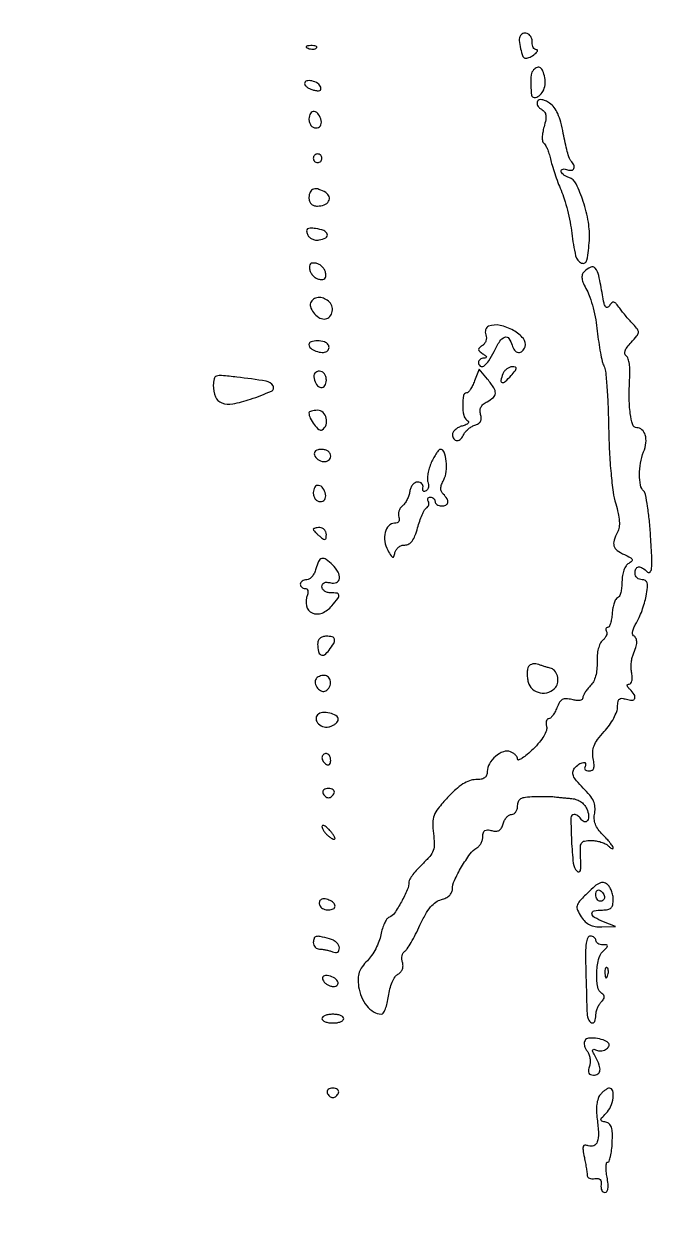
# Model space of a CAD drawing. Extents: x 0 to 4160, y 0 to 3120.
# Drawn here: x 3526.5 to 3673.2, y 727 to 1002.9 of the extents above; entities that cross this region are included whole.
import ezdxf

# ---------------------------------------------------------------- set-up
doc = ezdxf.new("R2010")
doc.units = 0

msp = doc.modelspace()

# ---------------------------------------------------------------- linework, layer by layer
for points in [[(4159.499279, 606.274193, 0.000001), (4159.667734, 974.478125, 0.000057), (4159.806661, 1380.08378, 0.000034), (4159.883999, 1862.25)], [(757.647081, 3119.740147, 0.000002), (520.492565, 3119.487217, 0.4139)], [(1964.75, 0.149832, 0.000016), (2717.930904, 0.232101, 0.000028), (3351.473438, 0.357111)]]:
    msp.add_lwpolyline(points, format="xyb")
for points in [[(3640.639878, 1000.226328, 0.159829), (3640.373039, 999.11963, 0.037724), (3640.671977, 997.216359, 0.035282), (3641.223916, 995.443022, 0.315564), (3641.866631, 995.015313, 0.113819), (3642.84274, 995.265422, 0.047737), (3643.989396, 996.005093, 0.101012), (3644.547336, 996.665953, 0.565006), (3644.361111, 996.984687, -0.147194), (3643.937929, 997.118257, -0.107907), (3643.597569, 997.477948, -0.089349), (3643.393213, 998.013413, -0.067784), (3643.361111, 998.642371, 0.13345), (3643.148527, 999.804239, 0.150461), (3642.381346, 1000.636084, 0.190351), (3641.417193, 1000.782722, 0.200617)], [(3591.8125, 997.316886, 0.051402), (3592.359369, 997.160852, 0.05415), (3592.916927, 997.123424, 0.060344), (3593.402231, 997.202593, 0.126455), (3593.729167, 997.395833, 0.296942), (3593.77538, 997.614691, 0.208169), (3593.592839, 997.799335, 0.077125), (3593.112848, 997.910055, 0.028489), (3592.416667, 997.921053, 0.018894), (3591.670344, 997.862007, 0.168741), (3591.37858, 997.720685, 0.470617), (3591.395823, 997.538436, 0.054073)], [(3643.666667, 992.333333, 0.1715), (3643.118562, 991.186111, 0.031775), (3643.017673, 988.812564, 0.029242), (3643.200171, 986.52229, 0.374353), (3643.8, 986, 0.159917), (3644.934571, 986.372398, 0.111779), (3645.822818, 987.397766, 0.093162), (3646.292531, 988.887456, 0.077288), (3646.234909, 990.551486, 0.03812), (3645.820187, 992.079143, 0.15701), (3645.245465, 992.830828, 0.255026), (3644.52724, 992.908078, 0.098602)], [(3591, 989.189956, 0.175378), (3591.146716, 988.784536, 0.062081), (3591.604274, 988.35627, 0.052256), (3592.26985, 987.971712, 0.040955), (3593.057105, 987.695318, 0.035213), (3593.914744, 987.534481, 0.120087), (3594.474415, 987.604263, 0.234539), (3594.732084, 987.882535, 0.153083), (3594.724238, 988.328686, 0.171046), (3594.024475, 989.22994, 0.086342), (3592.682542, 989.796545, 0.115545), (3591.476874, 989.793163, 0.347539)], [(3644.574262, 985.120159, 0.148808), (3644.456582, 984.674428, 0.104183), (3644.583378, 984.167163, 0.086195), (3644.938489, 983.674473, 0.066122), (3645.470775, 983.276293, -0.097899), (3646.158551, 982.690632, -0.131849), (3646.481598, 981.943395, -0.083859), (3646.458732, 980.877802, -0.022634), (3646.065481, 979.228317, 0.02708), (3645.775892, 977.96394, 0.038158), (3645.666556, 976.81316, 0.042643), (3645.726993, 975.909612, 0.219738), (3645.996736, 975.502017, -0.130104), (3646.367487, 975.110739, -0.024985), (3646.796162, 974.222755, -0.02509), (3647.203036, 973.106812, -0.020815), (3647.525423, 971.88425, 0.019541), (3647.910882, 970.407253, 0.008573), (3648.530738, 968.482145, 0.008469), (3649.259054, 966.459234, 0.011225), (3649.993868, 964.645717, -0.027345), (3650.728735, 962.649555, -0.013329), (3651.456758, 960.033372, -0.013179), (3652.071346, 957.26418, -0.018569), (3652.461496, 954.765763, 0.02349), (3653.334028, 949.517494, 0.245499), (3654.684404, 947.891938, 0.475881), (3655.935323, 948.562712, 0.033486), (3656.495042, 953.078787, 0.056096), (3656.259012, 957.311061, 0.037194), (3655.091279, 962.039001, 0.034503), (3653.445166, 966.09577, 0.203448), (3651.75, 967.567412, -0.043648), (3651.080411, 967.851105, -0.052597), (3650.514062, 968.232848, -0.06121), (3650.125469, 968.649689, -0.158322), (3650, 969.036003, -0.199971), (3650.122814, 969.330802, -0.14285), (3650.440625, 969.503411, -0.093714), (3650.92543, 969.516447, -0.051648), (3651.5, 969.361626, 0.12482), (3652.420608, 969.25244, 0.279234), (3652.949969, 969.676067, 0.204193), (3652.907876, 970.491927, 0.084403), (3652.25, 971.407999, -0.120174), (3651.90746, 971.964185, -0.010484), (3651.426563, 973.564936, -0.013292), (3650.937727, 975.525992, -0.009943), (3650.5, 977.709742, 0.020295), (3649.922988, 980.308068, 0.041314), (3649.222772, 982.276969, 0.053677), (3648.374658, 983.719436, 0.087261), (3647.345295, 984.693775, 0.034295), (3646.397481, 985.230558, 0.073648), (3645.596948, 985.477934, 0.112099), (3644.983074, 985.434528, 0.182839)], [(3592, 981.083333, 0.066422), (3592.111401, 980.248452, 0.09567), (3592.438799, 979.58104, 0.111791), (3592.945354, 979.15323, 0.12024), (3593.573324, 979, 0.099154), (3594.179808, 979.121465, 0.133817), (3594.619304, 979.46353, 0.126354), (3594.840365, 979.99829, 0.083236), (3594.823324, 980.667134, 0.100818), (3594.230213, 982.099763, 0.210781), (3593.229205, 982.729914, 0.297834), (3592.357221, 982.327282, 0.14074)], [(3593, 972, 0.099038), (3593.076342, 971.618362, 0.097945), (3593.29375, 971.29375, 0.097945), (3593.618362, 971.076342, 0.099038), (3594, 971, 0.099038), (3594.381638, 971.076342, 0.097945), (3594.70625, 971.29375, 0.097945), (3594.923658, 971.618362, 0.099038), (3595, 972, 0.099038), (3594.923658, 972.381638, 0.097945), (3594.70625, 972.70625, 0.097945), (3594.381638, 972.923658, 0.099038), (3594, 973, 0.099038), (3593.618362, 972.923658, 0.097945), (3593.29375, 972.70625, 0.097945), (3593.076342, 972.381638, 0.099038)], [(3592, 963, 0.072026), (3592.12506, 962.136347, 0.121293), (3592.492623, 961.507601, 0.12387), (3593.103605, 961.129729, 0.077002), (3593.940983, 961, 0.092408), (3595.508835, 961.29226, 0.162197), (3596.515821, 962.123665, 0.231055), (3596.625723, 963.16767, 0.165725), (3595.878115, 964.096491, 0.058198), (3594.309363, 964.851082, 0.153085), (3593.075746, 964.885961, 0.211198), (3592.291158, 964.236002, 0.116192)], [(3591.633401, 954.512959, 0.103173), (3592.034673, 953.889704, 0.086715), (3592.675058, 953.432379, 0.079499), (3593.485639, 953.191823, 0.067992), (3594.377278, 953.197128, 0.08811), (3595.877604, 953.690146, 0.361622), (3596.209816, 954.513384, 0.229126), (3595.409606, 955.353795, 0.058814), (3593.537212, 955.815832, 0.024382), (3592.267803, 955.912087, 0.158065), (3591.660449, 955.733086, 0.269999), (3591.453614, 955.297399, 0.070671)], [(3592.17067, 946.352297, 0.083965), (3592.441989, 945.62662, 0.065109), (3592.956845, 944.956845, 0.065109), (3593.62662, 944.441989, 0.083965), (3594.352297, 944.17067, 0.055897), (3595.189171, 944.104776, 0.190324), (3595.681626, 944.318374, 0.190324), (3595.895224, 944.810829, 0.055897), (3595.82933, 945.647703, 0.083965), (3595.558011, 946.37338, 0.065109), (3595.043155, 947.043155, 0.065109), (3594.37338, 947.558011, 0.083965), (3593.647703, 947.82933, 0.055897), (3592.810829, 947.895224, 0.190324), (3592.318374, 947.681626, 0.190324), (3592.104776, 947.189171, 0.055897)], [(3655.282871, 945.882871, 0.126403), (3654.865971, 945.177698, 0.108182), (3654.808123, 944.314643, 0.06823), (3655.138572, 943.186093, 0.022289), (3655.919102, 941.632871, -0.047717), (3656.638594, 939.999285, -0.017405), (3657.349306, 937.570803, -0.017072), (3657.946902, 934.84419, -0.019561), (3658.325716, 932.203905, 0.009944), (3658.639857, 929.66849, 0.011339), (3659.043519, 927.256766, 0.010562), (3659.474471, 925.23128, 0.060753), (3659.851962, 924.203905, -0.094024), (3660.205967, 922.999973, -0.005852), (3660.529353, 919.282806, -0.008491), (3660.789142, 914.815997, -0.006188), (3660.932071, 909.843945, 0.008671), (3661.113595, 904.460401, 0.010509), (3661.477331, 899.421759, 0.010946), (3661.968103, 895.172, 0.038887), (3662.551643, 892.494662, -0.018589), (3663.131137, 890.273068, -0.038056), (3663.385606, 888.491963, -0.049647), (3663.338143, 887.070531, -0.089943), (3662.982049, 885.966458, 0.043357), (3662.175654, 884.084068, 0.154287), (3662.160209, 882.788134, 0.163466), (3662.888761, 881.763966, 0.050266), (3664.548985, 880.795727, -0.015375), (3665.896376, 880.131059, -0.157205), (3666.324027, 879.689958, -0.333492), (3666.245232, 879.270595, -0.057834), (3665.548985, 878.767476, 0.119716), (3664.923312, 878.186348, 0.058382), (3664.429378, 877.207588, 0.04991), (3664.107489, 875.952185, 0.037833), (3664, 874.533643, -0.028408), (3663.925273, 873.219458, -0.038815), (3663.700024, 872.055724, -0.043409), (3663.373307, 871.175863, -0.204464), (3662.978804, 870.826268, 0.188883), (3662.569477, 870.484898, 0.041649), (3662.190374, 869.633833, 0.037774), (3661.891248, 868.510741, 0.028584), (3661.728804, 867.244922, -0.023405), (3661.582464, 866.002894, -0.036426), (3661.329563, 864.955419, -0.041034), (3661.01864, 864.202759, -0.280684), (3660.690983, 864.001987, 0.133819), (3660.427946, 863.92961, 0.189872), (3660.280592, 863.740118, 0.142275), (3660.279724, 863.452847, 0.068593), (3660.429973, 863.113307, -0.160868), (3660.532234, 862.685384, -0.079803), (3660.396065, 862.137733, -0.06612), (3660.05249, 861.558029, -0.052801), (3659.545002, 861.037349, 0.110568), (3658.97814, 860.303674, 0.046417), (3658.554021, 859.122852, 0.040775), (3658.302525, 857.662555, 0.032236), (3658.263096, 856.059697, -0.033966), (3658.215066, 854.347851, -0.045022), (3657.927075, 852.816898, -0.050991), (3657.417862, 851.533866, -0.076571), (3656.707084, 850.564226, 0.027588), (3656.053735, 849.834508, 0.029649), (3655.501456, 849.053986, 0.031008), (3655.112646, 848.332901, 0.108553), (3655, 847.820163, -0.246418), (3654.809254, 847.456628, -0.111605), (3654.295673, 847.250252, -0.068303), (3653.4938, 847.231482, -0.033241), (3652.484018, 847.414655, 0.044216), (3651.14176, 847.627867, 0.142864), (3650.268401, 847.437465, 0.137977), (3649.616466, 846.801903, 0.040164), (3649.008769, 845.523063, -0.030141), (3648.57323, 844.557088, -0.039814), (3648.057767, 843.74115, -0.044643), (3647.54084, 843.16613, -0.189553), (3647.11837, 843, 0.210856), (3646.800981, 842.859925, 0.119627), (3646.595444, 842.484964, 0.081485), (3646.538175, 841.918146, 0.048503), (3646.645741, 841.246685, -0.146256), (3646.612586, 840.290871, -0.053019), (3646.039521, 839.044839, -0.042001), (3645.01151, 837.607779, -0.024031), (3643.552122, 836.050518, -0.014889), (3642.187852, 834.80481, -0.03127), (3641.043436, 833.93895, -0.051223), (3640.253798, 833.525009, -0.530589), (3640, 833.696844, 0.127874), (3639.879553, 834.160103, 0.063631), (3639.516894, 834.651462, 0.056863), (3638.984377, 835.094808, 0.053617), (3638.355382, 835.417121, 0.181752), (3636.730787, 835.428215, 0.088709), (3634.916143, 834.365699, 0.083869), (3633.493557, 832.665697, 0.133139), (3633, 830.845012, -0.092748), (3632.841321, 829.996945, -0.149424), (3632.390435, 829.423821, -0.112355), (3631.587234, 829.099485, -0.040024), (3630.34639, 829, 0.087453), (3628.92773, 828.749954, 0.054883), (3627.413234, 828.002272, 0.04268), (3625.752719, 826.730625, 0.021618), (3623.882905, 824.873163, 0.016099), (3621.721289, 822.374938, 0.076432), (3620.770628, 820.746914, 0.095184), (3620.457475, 819.084223, 0.032454), (3620.626375, 816.623163, -0.026902), (3620.817457, 814.228182, -0.092949), (3620.571253, 812.698091, -0.0913), (3619.78471, 811.346403, -0.025416), (3618.08986, 809.562909, 0.018191), (3616.906768, 808.353414, 0.02294), (3615.907646, 807.148052, 0.021922), (3615.177894, 806.086863, 0.140557), (3615, 805.466547, -0.102439), (3614.623485, 803.648073, -0.024849), (3613.25944, 800.881148, -0.022484), (3611.656462, 798.282196, -0.152865), (3610.48835, 797.357156, 0.150228), (3609.946111, 796.932281, 0.039219), (3609.380829, 795.966475, 0.036234), (3608.881417, 794.711388, 0.030214), (3608.532023, 793.319003, -0.044464), (3608.100246, 791.784671, -0.028839), (3607.34675, 790.101221, -0.028955), (3606.412412, 788.529719, -0.047812), (3605.430278, 787.339369, 0.038723), (3604.24438, 785.954038, 0.077217), (3603.584134, 784.674765, 0.075664), (3603.335628, 783.238134, 0.035926), (3603.432689, 781.358037, 0.067591), (3604.057663, 778.993267, 0.073453), (3605.280253, 776.953669, 0.082898), (3606.883395, 775.551183, 0.13198), (3608.618331, 775.031803, 0.266048), (3609.086402, 775.282441, 0.043516), (3609.57244, 776.234202, 0.038059), (3610.000424, 777.574479, 0.024924), (3610.295941, 779.169736, -0.031613), (3610.629912, 780.847077, -0.036338), (3611.16254, 782.390058, -0.039572), (3611.805207, 783.612148, -0.124984), (3612.471441, 784.243956, 0.082593), (3613.096352, 784.744168, 0.093164), (3613.494681, 785.400949, 0.091272), (3613.632317, 786.168888, 0.075804), (3613.503154, 786.990062, -0.060984), (3613.361515, 787.744781, -0.066204), (3613.41265, 788.489905, -0.074748), (3613.640056, 789.112979, -0.130242), (3614.015854, 789.509799, 0.109218), (3614.570716, 790.049068, 0.012401), (3615.501798, 791.543207, 0.014529), (3616.526466, 793.403723, 0.01134), (3617.533624, 795.479798, -0.019616), (3618.800836, 797.985477, -0.047003), (3619.977716, 799.700603, -0.064788), (3621.171649, 800.804148, -0.09296), (3622.477093, 801.404895, 0.055391), (3623.484998, 801.780336, 0.071357), (3624.294288, 802.345621, 0.083104), (3624.82015, 803.033379, 0.121796), (3625.003738, 803.769052, -0.109024), (3625.451164, 805.776015, -0.024015), (3627.105118, 808.917893, -0.024241), (3629.05732, 811.890737, -0.104314), (3630.621009, 813.29969, 0.086561), (3631.148753, 813.742589, 0.055323), (3631.594921, 814.409874, 0.053639), (3631.89764, 815.18654, 0.066216), (3632, 815.95607, -0.064436), (3632.110668, 816.811244, -0.188162), (3632.454749, 817.283791, -0.162294), (3633.06897, 817.439107, -0.045449), (3634.05908, 817.274299, 0.060392), (3635.059442, 817.138281, 0.141314), (3635.781201, 817.335136, 0.137267), (3636.300392, 817.891409, 0.055639), (3636.675711, 818.867919, -0.057154), (3636.991907, 819.683237, -0.063674), (3637.475846, 820.373701, -0.072749), (3638.046117, 820.841549, -0.136287), (3638.616631, 821, 0.143115), (3639.144167, 821.154154, 0.099595), (3639.593635, 821.5875, 0.084175), (3639.896468, 822.23551, 0.067406), (3640, 823, -0.093987), (3640.191205, 824.008198, -0.172101), (3640.733553, 824.631937, -0.100305), (3641.789366, 824.975131, -0.020696), (3643.75, 825.118421, -0.004865), (3645.252346, 825.151235, -0.005853), (3646.665147, 825.151804, -0.00505), (3647.853561, 825.126365, -0.038702), (3648.407949, 825.065771, 0.018246), (3648.925898, 824.987627, 0.003511), (3649.869746, 824.886981, 0.003734), (3650.973256, 824.785458, 0.003435), (3652.109286, 824.69735, -0.055248), (3653.362421, 824.468132, -0.068528), (3654.439935, 823.97638, -0.072358), (3655.299532, 823.238352, -0.072272), (3655.913628, 822.285711, -0.083184), (3656.319624, 820.773594, -0.162366), (3656.043475, 819.570366, -0.357633), (3655.325237, 819.31924, -0.168226), (3654.510081, 819.983688, 0.055522), (3654.205551, 820.372442, 0.049584), (3653.811963, 820.701458, 0.052574), (3653.393178, 820.925985, 0.097075), (3653.015543, 821, 0.415466), (3652.248833, 820.230006, 0.011126), (3652.3887, 814.958186, 0.014376), (3652.793701, 809.74463, 0.171431), (3653.652705, 807.947295, 0.234286), (3654.099464, 807.796697, 0.298807), (3654.419727, 808.075255, 0.070289), (3654.552974, 809.064731, 0.01247), (3654.494073, 810.938378, -0.01398), (3654.424213, 813.397085, -0.136112), (3654.69936, 814.390827, -0.217742), (3655.393224, 814.866881, -0.043162), (3656.932451, 815, -0.039836), (3658.041787, 814.911476, -0.035414), (3659.168907, 814.6475, -0.037153), (3660.151014, 814.260773, -0.084198), (3660.8, 813.8, 0.025782), (3661.261439, 813.383844, 0.064003), (3661.6475, 813.144773, 0.160956), (3661.890167, 813.118597, 0.353477), (3662, 813.254545, 0.153363), (3661.882314, 813.629207, 0.014217), (3661.29768, 814.419138, 0.01726), (3660.524871, 815.336484, 0.012699), (3659.609123, 816.299968, -0.037983), (3658.532094, 817.55436, -0.068352), (3657.886686, 818.744102, -0.076555), (3657.629064, 819.966287, -0.06103), (3657.719336, 821.312133, 0.070523), (3657.78818, 822.743192, 0.084438), (3657.440175, 824.044986, 0.064432), (3656.5871, 825.410569, 0.024588), (3655.078188, 827.075658, -0.016942), (3653.523091, 828.739868, -0.076248), (3652.811695, 829.860974, -0.145974), (3652.700502, 830.757959, -0.132303), (3653.090419, 831.608949, -0.065356), (3654.096065, 832.541206, -0.11453), (3655.141054, 832.969478, -0.377558), (3655.591782, 832.686181, -0.213459), (3655.5, 832, 0.136096), (3655.389546, 831.620243, 0.190788), (3655.514131, 831.29375, 0.140897), (3655.874099, 831.073414, 0.067431), (3656.415983, 831, 0.120562), (3657.102774, 831.168044, 0.192968), (3657.490847, 831.619891, 0.106561), (3657.587665, 832.450457, 0.025285), (3657.382581, 833.837096, -0.060779), (3657.262709, 835.41159, -0.085216), (3657.563568, 836.78639, -0.065723), (3658.381999, 838.226742, -0.023046), (3659.907581, 840.059957, 0.030927), (3661.091054, 841.528515, 0.030411), (3662.091602, 843.139859, 0.031893), (3662.789518, 844.657193, 0.092095), (3663, 845.790249, -0.035303), (3663.083986, 846.978269, -0.18257), (3663.395576, 847.545506, -0.209181), (3663.974146, 847.721252, -0.04749), (3665, 847.5, 0.070914), (3666.322752, 847.278735, 0.325908), (3666.92479, 847.695896, 0.235564), (3666.812559, 848.568205, 0.048726), (3665.8, 849.8, -0.031007), (3665.34559, 850.314558, -0.137445), (3665.194219, 850.684671, -0.305322), (3665.311091, 850.910473, -0.125787), (3665.661328, 851, 0.241523), (3666.032772, 851.190539, 0.098035), (3666.275365, 851.723135, 0.066465), (3666.355076, 852.523764, 0.038865), (3666.247939, 853.483322, -0.036945), (3666.123127, 854.563593, -0.028053), (3666.140921, 855.756129, -0.028692), (3666.285836, 856.878721, -0.057214), (3666.550245, 857.733322, 0.023132), (3667.200647, 859.419701, 0.073321), (3667.411252, 860.60764, 0.118732), (3667.229783, 861.470564, 0.129457), (3666.677981, 862.124205, -0.226853), (3666.44724, 862.534358, -0.069434), (3666.500049, 863.26294, -0.053967), (3666.799057, 864.168771, -0.036498), (3667.320547, 865.124205, 0.038323), (3667.956941, 866.30033, 0.018041), (3668.603466, 867.903673, 0.017758), (3669.163024, 869.640329, 0.023866), (3669.537314, 871.25, 0.014832), (3669.840625, 873.242305, 0.09113), (3669.778269, 874.274491, 0.20771), (3669.37689, 874.800629, 0.12807), (3668.611291, 875, -0.091964), (3667.996181, 875.114101, -0.095998), (3667.473317, 875.440625, -0.099421), (3667.123411, 875.927694, -0.106594), (3667, 876.5, -0.1034), (3667.213466, 877.521197, -0.274679), (3667.795831, 877.939177, -0.170567), (3668.705491, 877.705457, -0.04543), (3669.886609, 876.75, 0.426068), (3670.456795, 876.769726, 0.162765), (3670.808572, 877.583623, 0.032584), (3670.855855, 879.933472, 0.004223), (3670.587403, 884.949205, 0.0092), (3670.290176, 888.641913, 0.012991), (3669.879689, 891.91669, 0.009143), (3669.421288, 894.603835, 0.150662), (3669.000795, 895.399205, -0.149943), (3668.266792, 896.782876, -0.04675), (3668.037425, 899.149191, -0.044053), (3668.268478, 901.865599, -0.047641), (3668.971948, 904.426216, 0.060316), (3669.491334, 906.522849, 0.09993), (3669.351907, 908.333595, 0.142065), (3668.599085, 909.538947, 0.184623), (3667.393011, 910, -0.328215), (3666.460344, 910.686146, -0.043294), (3665.902231, 913.233152, -0.032749), (3665.658596, 917.052233, -0.013883), (3665.810194, 922.184334, 0.02825), (3665.811374, 923.644056, 0.03564), (3665.640438, 924.983549, 0.038487), (3665.341511, 926.042551, 0.167843), (3664.935552, 926.539831, -0.220718), (3664.636548, 926.993481, -0.12847), (3664.707711, 927.654401, -0.071276), (3665.192084, 928.530364, -0.026697), (3666.099416, 929.605823, 0.015611), (3667.428551, 931.112208, 0.14213), (3667.773446, 931.907092, 0.194508), (3667.58029, 932.641427, 0.03391), (3666.62866, 933.750327, -0.012192), (3665.865852, 934.564836, -0.007167), (3664.991957, 935.573534, -0.007166), (3664.146873, 936.60743, -0.012133), (3663.473042, 937.5, 0.021648), (3662.661383, 938.533646, 0.157942), (3662.130692, 938.857947, 0.253121), (3661.652726, 938.730496, 0.058375), (3661.098237, 938.069186, -0.157091), (3660.62702, 937.689676, -0.356196), (3660.22093, 937.823345, -0.088401), (3659.865423, 938.683085, -0.012527), (3659.501321, 940.569186, 0.011413), (3658.655927, 945.001452, 0.115434), (3657.859515, 946.688103, 0.344458), (3656.809073, 946.941089, 0.089809)], [(3592.472927, 938.956195, 0.217151), (3592.334518, 937.862754, 0.08869), (3593.040416, 936.502428, 0.082484), (3594.237971, 935.38541, 0.147563), (3595.515456, 935, 0.176439), (3596.600889, 935.395333, 0.143636), (3597.290402, 936.432059, 0.131685), (3597.342844, 937.751545, 0.141753), (3596.721855, 938.878145, 0.084624), (3595.608191, 939.667417, 0.107749), (3594.386161, 939.957464, 0.123746), (3593.279113, 939.700738, 0.136617)], [(3633.306177, 933.331573, 0.127649), (3632.896289, 933.037534, 0.100528), (3632.636217, 932.554848, 0.089252), (3632.566579, 931.956126, 0.076189), (3632.701894, 931.334468, -0.092943), (3632.821745, 930.679753, -0.079007), (3632.708265, 929.98534, -0.078759), (3632.38439, 929.358445, -0.091371), (3631.895717, 928.899075, 0.034935), (3631.194329, 928.374561, 0.232601), (3631.028544, 927.984374, 0.208475), (3631.229194, 927.585786, 0.028124), (3632, 927.015313, -0.021186), (3632.623454, 926.567141, -0.166561), (3632.814599, 926.272229, -0.403287), (3632.705805, 926.082961, -0.067648), (3632.25, 926.015313, 0.07833), (3631.772489, 925.934037, 0.089546), (3631.367188, 925.710748, 0.099425), (3631.096112, 925.382594, 0.123684), (3631, 925, 0.238701), (3631.407115, 924.195817, 0.321661), (3632.196415, 924.187045, 0.093987), (3633.387602, 925.410422, 0.035409), (3634.567024, 927.5, -0.030264), (3635.905039, 929.928538, -0.168805), (3637.051166, 930.840774, -0.33878), (3638.002474, 930.530273, -0.086776), (3638.720944, 928.959108, 0.103301), (3639.292213, 927.810839, 0.198633), (3640.173781, 927.316434, 0.222648), (3641.069453, 927.612449, 0.123549), (3641.700979, 928.602937, 0.26382), (3641.325154, 930.514443, 0.087168), (3639.030528, 932.396271, 0.077599), (3635.94719, 933.550151, 0.143873)], [(3592, 929.106989, 0.232802), (3592.399779, 928.2949, 0.074352), (3593.60993, 927.622032, 0.070827), (3595.038942, 927.30607, 0.158754), (3596.106554, 927.565854, 0.099571), (3596.416037, 927.855362, 0.098068), (3596.591588, 928.243523, 0.097818), (3596.606186, 928.67014, 0.098508), (3596.457295, 929.069098, 0.187049), (3595.561609, 929.746331, 0.06737), (3593.952906, 929.978017, 0.075811), (3592.490172, 929.76766, 0.330455)], [(3570, 919.760126, 0.094044), (3570.504212, 917.103124, 0.212251), (3571.933852, 915.696093, 0.13812), (3574.471313, 915.480835, 0.034459), (3578.534173, 916.55628, 0.019532), (3583.36088, 918.410179, 0.457246), (3583.75358, 919.647637, 0.219489), (3582.157026, 920.712541, 0.009779), (3575.414918, 921.638945, 0.006929), (3571.921413, 922.000535, 0.10621), (3570.724955, 921.853416, 0.25795), (3570.167967, 921.233435, 0.056819)], [(3593.176676, 921.332866, 0.100818), (3593.769787, 919.900237, 0.210781), (3594.770795, 919.270086, 0.297834), (3595.642779, 919.672718, 0.14074), (3596, 920.916667, 0.066422), (3595.888599, 921.751548, 0.09567), (3595.561201, 922.41896, 0.111791), (3595.054646, 922.84677, 0.12024), (3594.426676, 923, 0.099154), (3593.820192, 922.878535, 0.133817), (3593.380696, 922.53647, 0.126354), (3593.159635, 922.00171, 0.083236)], [(3630.102429, 920.75, -0.02297), (3629.642626, 919.696685, -0.032244), (3629.131216, 918.807605, -0.033506), (3628.638637, 918.164262, -0.215614), (3628.274751, 917.999294, 0.363459), (3627.543879, 917.386009, 0.046519), (3627.36189, 915.183945, 0.04497), (3627.59611, 912.858724, 0.20388), (3628.340418, 911.753111, -0.132591), (3628.666214, 911.389878, -0.292924), (3628.629717, 911.034804, -0.129471), (3628.174808, 910.695431, -0.028999), (3627.25, 910.383343, 0.053761), (3626.389467, 910.044716, 0.061156), (3625.660937, 909.541501, 0.070454), (3625.166183, 908.958246, 0.141638), (3625, 908.383369, 0.152401), (3625.302187, 907.414973, 0.254219), (3626.04498, 907.039567, 0.19093), (3626.954271, 907.431807, 0.105341), (3627.623766, 908.461933, -0.083021), (3627.979963, 909.066989, -0.045281), (3628.592608, 909.676172, -0.043511), (3629.346818, 910.197817, -0.052748), (3630.134171, 910.542584, 0.063277), (3630.975249, 910.932111, 0.127876), (3631.472818, 911.459491, 0.132627), (3631.640097, 912.148316, 0.07058), (3631.493732, 913.019748, -0.08208), (3631.365877, 913.904362, -0.109996), (3631.557439, 914.689315, -0.099077), (3632.086453, 915.376623, -0.056537), (3632.951942, 915.97428, 0.054257), (3634.419524, 916.977886, 0.212684), (3634.879289, 917.945779, 0.152881), (3634.532433, 919.15623, 0.02523), (3633.077678, 921.139216), (3631.155357, 923.5)], [(3636.58345, 922.356872, 0.034802), (3636.125035, 920.85814, 0.425842), (3636.41954, 920.406574, 0.239008), (3637.134725, 920.613388, 0.021133), (3638.494452, 921.993869, 0.011094), (3639.471604, 923.122979, 0.14057), (3639.694332, 923.632807, 0.385209), (3639.501032, 923.913657, 0.058217), (3638.761976, 924, 0.095094), (3638.123073, 923.877379, 0.066842), (3637.483485, 923.517331, 0.064584), (3636.940195, 922.985014, 0.075192)], [(3592, 913.434259, 0.115016), (3592.296116, 912.164011, 0.051363), (3593.214531, 910.701354, 0.052903), (3594.295026, 909.584898, 0.322985), (3595.050173, 909.531009, 0.176605), (3595.926393, 910.642422, 0.138071), (3595.993858, 912.188652, 0.144261), (3595.250097, 913.495685, 0.19411), (3594, 914, 0.026752), (3593.23364, 913.958967, 0.042197), (3592.5875, 913.833813, 0.051655), (3592.132124, 913.652518, 0.279099)], [(3593.249533, 903.75, 0.158083), (3594.039168, 902.678258, 0.13487), (3595.361025, 902.189563, 0.175333), (3596.515014, 902.49796, 0.245384), (3597, 903.426676, 0.12024), (3596.84677, 904.054646, 0.111791), (3596.41896, 904.561201, 0.09567), (3595.751548, 904.888599, 0.066422), (3594.916667, 905, 0.053387), (3594.110991, 904.91373, 0.107922), (3593.533315, 904.649944, 0.156475), (3593.245859, 904.244726, 0.158297)], [(3620.147882, 901.971961, 0.029722), (3619.675648, 900.706988, 0.030846), (3619.36358, 899.410427, 0.032435), (3619.237132, 898.262143, 0.103173), (3619.360097, 897.503986, -0.069784), (3619.497755, 896.908195, -0.073675), (3619.46214, 896.308914, -0.081489), (3619.264554, 895.798072, -0.121985), (3618.931549, 895.457695, -0.103708), (3618.57938, 895.33038, -0.237785), (3618.319361, 895.418479, -0.182817), (3618.190175, 895.711233, -0.06472), (3618.225223, 896.17567, 0.114525), (3618.213374, 896.680353, 0.124389), (3617.978659, 897.110978, 0.116007), (3617.551539, 897.398985, 0.09082), (3617, 897.5, 0.135696), (3616.403689, 897.33513, 0.084645), (3615.849552, 896.860395, 0.073724), (3615.420604, 896.154998, 0.064522), (3615.189966, 895.322621, -0.047001), (3614.969894, 894.404952, -0.03534), (3614.565475, 893.448287, -0.03616), (3614.051002, 892.595623, -0.065817), (3613.499406, 891.999507, 0.074579), (3613.012696, 891.454759, 0.066893), (3612.685253, 890.771185, 0.070019), (3612.560395, 890.058035, 0.100314), (3612.66643, 889.426887, -0.087581), (3612.778435, 888.849761, -0.157409), (3612.639437, 888.392787, -0.156281), (3612.258421, 888.101204, -0.086), (3611.674376, 888, 0.207994), (3610.355431, 887.426526, 0.1282), (3609.537753, 885.913664, 0.099228), (3609.449151, 883.839421, 0.087436), (3610.150856, 881.787773, 0.00986), (3610.890399, 880.507136, 0.178993), (3611.253526, 880.217583, 0.410454), (3611.532871, 880.356006, 0.031262), (3611.779579, 881.25, -0.097036), (3612.062371, 881.918452, -0.079463), (3612.59346, 882.485937, -0.077956), (3613.285798, 882.868063, -0.087405), (3614.03478, 883, 0.127742), (3614.962354, 883.240912, 0.105748), (3615.732749, 883.915141, 0.069439), (3616.39021, 885.111499, 0.025208), (3616.988631, 886.957778, -0.017878), (3617.469158, 888.517906, -0.022027), (3618.031854, 889.932534, -0.021122), (3618.596737, 891.058867, -0.128226), (3619.043487, 891.526876, 0.09301), (3619.377284, 891.831088, 0.096323), (3619.573062, 892.232074, 0.099229), (3619.601089, 892.667111, 0.105413), (3619.457295, 893.069098, -0.090666), (3619.318355, 893.42443, -0.169366), (3619.362055, 893.726548, -0.176081), (3619.581552, 893.928183, -0.098926), (3619.940983, 894, -0.093332), (3620.345238, 893.923877, -0.09642), (3620.688914, 893.70625, -0.099167), (3620.918938, 893.381556, -0.105053), (3621, 893, 0.148195), (3621.115568, 892.618646, 0.098894), (3621.440625, 892.29375, 0.082425), (3621.926543, 892.074694, 0.064853), (3622.5, 892, 0.101212), (3623.503163, 892.205165, 0.259921), (3623.941216, 892.771066, 0.181329), (3623.759045, 893.631613, 0.054561), (3622.907359, 894.692641, -0.093262), (3622.473852, 895.327097, -0.110254), (3622.334174, 896.038763, -0.083004), (3622.500429, 896.896556, -0.033594), (3622.99239, 897.985781, 0.096413), (3623.578532, 899.88624, 0.054026), (3623.576068, 902.312837, 0.057685), (3623.105282, 904.377332, 0.317944), (3622.225059, 905, 0.219939), (3621.863592, 904.832916, 0.025899), (3621.310943, 904.110513, 0.027134), (3620.714973, 903.131883, 0.019008)], [(3593, 895.083333, 0.066422), (3593.111401, 894.248452, 0.09567), (3593.438799, 893.58104, 0.111791), (3593.945354, 893.15323, 0.12024), (3594.573324, 893, 0.099154), (3595.179808, 893.121465, 0.133817), (3595.619304, 893.46353, 0.126354), (3595.840365, 893.99829, 0.083236), (3595.823324, 894.667134, 0.100818), (3595.230213, 896.099763, 0.210781), (3594.229205, 896.729914, 0.297834), (3593.357221, 896.327282, 0.14074)], [(3593, 886.622445, 0.172217), (3593.074552, 886.412416, 0.016008), (3593.440625, 885.99011, 0.019119), (3593.925446, 885.504355, 0.013852), (3594.5, 885, 0.020633), (3595.310961, 884.381629, 0.217533), (3595.71069, 884.308142, 0.304492), (3595.942264, 884.565314, 0.035496), (3596, 885.377555, 0.091307), (3595.885941, 885.996941, 0.095788), (3595.559375, 886.523407, 0.099536), (3595.072293, 886.875699, 0.107348), (3594.5, 887, 0.023761), (3593.92515, 886.972666, 0.037907), (3593.440625, 886.889093, 0.044235), (3593.09443, 886.768578, 0.294983)], [(3593.589356, 877.5, -0.052514), (3593.239404, 876.543788, -0.061291), (3592.711184, 875.734375, -0.071387), (3592.093964, 875.184637, -0.147328), (3591.480948, 875, 0.065727), (3590.914805, 874.925255, 0.083036), (3590.435028, 874.70625, 0.099156), (3590.114121, 874.381348, 0.14642), (3590, 874, 0.109914), (3590.08489, 873.618501, 0.099889), (3590.325178, 873.29375, 0.095054), (3590.684342, 873.075946, 0.089132), (3591.106989, 873, -0.158089), (3591.480915, 872.878743, -0.151946), (3591.719716, 872.559375, -0.112257), (3591.77672, 872.073899, -0.06502), (3591.638374, 871.5, 0.14284), (3591.429529, 868.97883, 0.243154), (3592.725151, 867.370617, 0.206492), (3595.005226, 867.351643, 0.116462), (3597.277759, 869.011431, 0.013431), (3598.666642, 870.724601, 0.188965), (3598.882029, 871.471239, 0.347087), (3598.478612, 871.894981, 0.035468), (3597, 872, -0.068582), (3596.235563, 872.105348, -0.084945), (3595.5875, 872.413124, -0.099857), (3595.154167, 872.870073, -0.140877), (3595, 873.40638, -0.121219), (3595.138214, 873.968104, -0.169691), (3595.512551, 874.318305, -0.120594), (3596.136109, 874.429127, -0.047946), (3597, 874.289749, 0.163173), (3598.343936, 874.380895, 0.275791), (3598.998449, 875.257439, 0.155247), (3598.683055, 876.775444, 0.068233), (3597.428571, 878.428571, 0.040411), (3595.960652, 879.676624, 0.218677), (3594.959899, 879.872482, 0.231091), (3594.196086, 879.240131, 0.044822)], [(3594, 860.166667, 0.050869), (3594.171537, 858.484958, 0.22265), (3594.753921, 857.705122, 0.287587), (3595.596204, 857.763222, 0.073231), (3596.61932, 858.765544, 0.027213), (3597.704454, 860.368651, 0.184508), (3597.86884, 861.294471, 0.292525), (3597.357694, 861.834037, 0.060893), (3596, 862, 0.071747), (3595.155257, 861.878158, 0.114358), (3594.522727, 861.520833, 0.121151), (3594.135244, 860.939254, 0.086866)], [(3642.507007, 855.011338, 0.097649), (3642.281656, 854.410624, 0.035316), (3642.196082, 853.499121, 0.033399), (3642.241544, 852.461102, 0.033854), (3642.424909, 851.443165, 0.153926), (3643.402369, 849.853737, 0.132683), (3645.17408, 848.997554, 0.12929), (3647.17257, 849.139324, 0.143125), (3648.753971, 850.25, 0.140616), (3649.245805, 851.430427, 0.098182), (3649.12936, 852.876469, 0.104056), (3648.485846, 854.102184, 0.178316), (3647.5, 854.675908, -0.023033), (3647.003447, 854.787043, -0.008336), (3646.3094, 854.988809, -0.008246), (3645.555741, 855.235285, -0.009719), (3644.851151, 855.494082, 0.069867), (3644.168846, 855.655233, 0.074016), (3643.482408, 855.61721, 0.08195), (3642.897189, 855.392491, 0.12237)], [(3593.625, 852.202254, 0.196264), (3593.453917, 851.180953, 0.116315), (3594.002701, 850.054151, 0.126473), (3594.957912, 849.351261, 0.238458), (3595.888197, 849.430902, 0.13979), (3596.731646, 850.355668, 0.139299), (3596.96198, 851.587525, 0.168863), (3596.504142, 852.595001, 0.205232), (3595.559017, 853, 0.050179), (3594.971245, 852.940864, 0.047705), (3594.396494, 852.765662, 0.051353), (3593.917963, 852.508057, 0.105582)], [(3594.163485, 844.101039, 0.242875), (3593.626413, 843.206486, 0.187603), (3593.975073, 842.105621, 0.134327), (3595.130922, 841.269712, 0.13851), (3596.536961, 841.151607, 0.051313), (3597.252176, 841.368158, 0.049786), (3597.9161, 841.727445, 0.053958), (3598.434685, 842.167205, 0.11001), (3598.708025, 842.622675, 0.308697), (3598.456174, 843.506975, 0.095286), (3597.178687, 844.212364, 0.078454), (3595.499855, 844.479712, 0.139624)], [(3595, 834.059017, 0.089642), (3595.073302, 833.653442, 0.053229), (3595.29375, 833.2129, 0.051032), (3595.617485, 832.806203, 0.06081), (3596, 832.5, 0.139169), (3596.379648, 832.392057, 0.191142), (3596.70625, 832.521475, 0.138808), (3596.926733, 832.889346, 0.066118), (3597, 833.440983, 0.062283), (3596.925455, 834.037096, 0.080552), (3596.70625, 834.542039, 0.097988), (3596.381379, 834.879982, 0.153634), (3596, 835, 0.092995), (3595.618268, 834.928382, 0.096318), (3595.29375, 834.723586, 0.099231), (3595.076556, 834.418051, 0.105429)], [(3595.191667, 825.925, 0.073624), (3595.399741, 825.514089, 0.066918), (3595.723802, 825.165781, 0.070382), (3596.110048, 824.930417, 0.102038), (3596.5, 824.85, 0.102038), (3596.889952, 824.930417, 0.070382), (3597.276198, 825.165781, 0.066918), (3597.600259, 825.514089, 0.073624), (3597.808333, 825.925, 0.159683), (3597.810399, 826.333474, 0.143818), (3597.571823, 826.684219, 0.107546), (3597.111023, 826.920344, 0.064908), (3596.5, 827, 0.064908), (3595.888977, 826.920344, 0.107546), (3595.428177, 826.684219, 0.143818), (3595.189601, 826.333474, 0.159683)], [(3595, 818.193873, 0.112363), (3595.102489, 817.743571, 0.038054), (3595.440625, 817.157967, 0.035584), (3595.92599, 816.546404, 0.034033), (3596.5, 816, 0.025998), (3597.076326, 815.570237, 0.059248), (3597.559375, 815.324622, 0.129665), (3597.869644, 815.295323, 0.367029), (3598, 815.448984, 0.125339), (3597.90807, 815.809945, 0.025246), (3597.559375, 816.379657, 0.025202), (3597.074232, 817.017684, 0.021226), (3596.5, 817.642857, 0.030007), (3595.923032, 818.154438, 0.078501), (3595.440625, 818.423468, 0.19907), (3595.138748, 818.411096, 0.292116)], [(3656.125471, 802.971625, 0.01289), (3654.253983, 801.001071, 0.118064), (3653.69287, 799.971026, 0.175799), (3653.776411, 798.982151, 0.036946), (3654.631533, 797.4396, 0.051938), (3655.556044, 796.305237, 0.081485), (3656.577224, 795.575316, 0.07843), (3657.807252, 795.1929, 0.044732), (3659.36501, 795.106381), (3662.5, 795.212761), (3659.75, 796.299422, -0.032557), (3657.671912, 797.281325, -0.247895), (3657.099705, 798.157941, -0.384433), (3657.589227, 798.813064, -0.0488), (3659.5, 799, 0.045203), (3660.750896, 799.113319, 0.145926), (3661.487125, 799.487756, 0.152761), (3661.878567, 800.191986, 0.051079), (3662, 801.377555, 0.051488), (3661.897264, 802.372575, 0.042378), (3661.591379, 803.395829, 0.044079), (3661.142099, 804.295202, 0.081853), (3660.608949, 804.909581, 0.130271), (3659.760824, 805.302292, 0.146675), (3658.870924, 805.197952, 0.077246), (3657.763468, 804.500271, 0.017261)], [(3660, 801.940983, -0.105429), (3659.923444, 801.581949, -0.099231), (3659.70625, 801.276414, -0.096318), (3659.381732, 801.071618, -0.092995), (3659, 801, -0.153634), (3658.618621, 801.120018, -0.097988), (3658.29375, 801.457961, -0.080552), (3658.074545, 801.962904, -0.062283), (3658, 802.559017, -0.066118), (3658.073267, 803.110654, -0.138808), (3658.29375, 803.478525, -0.191142), (3658.620352, 803.607943, -0.139169), (3659, 803.5, -0.06081), (3659.382515, 803.193797, -0.051032), (3659.70625, 802.7871, -0.053229), (3659.926698, 802.346558, -0.089642)], [(3594.624952, 801.291619, 0.112362), (3594.447014, 801.008818, 0.077846), (3594.378206, 800.63587, 0.072274), (3594.425746, 800.232189, 0.073142), (3594.586203, 799.86052, 0.166742), (3595.350977, 799.233457, 0.091719), (3596.556368, 799.022312, 0.10994), (3597.605693, 799.266365, 0.288442), (3598, 799.893011, 0.218838), (3597.648401, 800.65787, 0.079209), (3596.605117, 801.298867, 0.079214), (3595.414306, 801.58367, 0.218914)], [(3593, 791.5, 0.093456), (3593.107966, 790.927413, 0.096457), (3593.4166, 790.440625, 0.099144), (3593.877082, 790.11481, 0.104916), (3594.418213, 790, -0.032815), (3595.074909, 789.956854, -0.017107), (3595.884475, 789.821697, -0.016939), (3596.709117, 789.625558, -0.024761), (3597.418213, 789.393011, 0.065546), (3598.088551, 789.23216, 0.154695), (3598.586482, 789.33432, 0.176837), (3598.892828, 789.689706, 0.090589), (3599, 790.27638, 0.133643), (3598.832681, 790.891189, 0.072634), (3598.339063, 791.506069, 0.063918), (3597.610377, 792.028135, 0.05811), (3596.75, 792.369714, 0.011909), (3594.587946, 792.894268, 0.110976), (3593.634114, 792.887737, 0.258094), (3593.161488, 792.462166, 0.083336)], [(3655.658728, 785.75, -0.00007), (3655.74066, 782.772655, -0.000072), (3655.821022, 779.821875, -0.00007), (3655.890005, 777.262288, -0.000305), (3655.929628, 775.75, 0.06617), (3656.217319, 773.941224, 0.215947), (3656.99348, 773.047734, 0.428614), (3657.717603, 773.336675, 0.095609), (3658, 774.8, -0.058029), (3658.090843, 775.580105, -0.038948), (3658.364732, 776.435982, -0.039072), (3658.76611, 777.234694, -0.06048), (3659.241641, 777.841641, 0.044162), (3659.752218, 778.451361, 0.133169), (3659.93354, 778.957368, 0.177448), (3659.811434, 779.395269, 0.092749), (3659.396607, 779.791641, -0.210833), (3658.432197, 781.271588, -0.045866), (3658.213126, 784.383228, -0.046762), (3658.581343, 787.575597, -0.145286), (3659.603365, 789.460507, 0.009386), (3660.502074, 790.393606, 0.19455), (3660.637671, 790.75, 0.379258), (3660.447262, 790.956145, 0.025021), (3659.571429, 791, -0.061768), (3658.97055, 791.074515, -0.080164), (3658.461607, 791.29375, -0.09778), (3658.120948, 791.618614, -0.154765), (3658, 792, 0.126264), (3657.902133, 792.38137, 0.100772), (3657.626673, 792.70625, 0.089903), (3657.214623, 792.924628, 0.077157), (3656.7291, 793, 0.30111), (3656.140491, 792.610185, 0.063666), (3655.790379, 791.363291, 0.034664), (3655.624572, 789.221965, 0.008908)], [(3595.189041, 782.932877, 0.10159), (3595.478425, 782.432384, 0.058785), (3595.999993, 781.96877, 0.05523), (3596.65945, 781.609484, 0.06077), (3597.360817, 781.417549, 0.167102), (3598.413376, 781.614978, 0.358191), (3598.68997, 782.33594, 0.172145), (3597.945855, 783.289737, 0.094238), (3596.551966, 783.845503, 0.053026), (3595.843471, 783.906245, 0.143372), (3595.366816, 783.75606, 0.207555), (3595.150158, 783.419129, 0.121572)], [(3660.078947, 784.416667, 0.018894), (3660.137993, 783.670344, 0.168741), (3660.279315, 783.37858, 0.470617), (3660.461564, 783.395823, 0.054073), (3660.683114, 783.8125, 0.051402), (3660.839148, 784.359369, 0.05415), (3660.876576, 784.916927, 0.060344), (3660.797407, 785.402231, 0.126455), (3660.604167, 785.729167, 0.296942), (3660.385309, 785.77538, 0.208169), (3660.200665, 785.592839, 0.077125), (3660.089945, 785.112848, 0.028489)], [(3595, 774, 0.226478), (3595.182831, 773.617064, 0.074992), (3595.734375, 773.29375, 0.057076), (3596.542644, 773.073116, 0.038131), (3597.5, 773, 0.038131), (3598.457356, 773.073116, 0.057076), (3599.265625, 773.29375, 0.074992), (3599.817169, 773.617064, 0.226478), (3600, 774, 0.226478), (3599.817169, 774.382936, 0.074992), (3599.265625, 774.70625, 0.057076), (3598.457356, 774.926884, 0.038131), (3597.5, 775, 0.038131), (3596.542644, 774.926884, 0.057076), (3595.734375, 774.70625, 0.074992), (3595.182831, 774.382936, 0.226478)], [(3655.498067, 768.996872, 0.119529), (3655.328468, 768.477527, 0.068879), (3655.368013, 767.817296, 0.062513), (3655.599652, 767.123489, 0.061485), (3655.996529, 766.504183, -0.083908), (3656.396176, 765.814686, -0.052275), (3656.630989, 764.90804, -0.050732), (3656.677295, 763.935779, -0.063471), (3656.515231, 763.047988, 0.039783), (3656.292814, 762.088599, 0.143326), (3656.377328, 761.47298, 0.201299), (3656.752208, 761.122083, 0.089003), (3657.432612, 761, 0.138012), (3658.460294, 761.289172, 0.233001), (3658.928872, 762.029342, 0.119472), (3658.760108, 763.307557, 0.030587), (3657.883666, 765.217372, -0.011646), (3657.297165, 766.377417, -0.190109), (3657.267635, 766.804217, -0.394315), (3657.52951, 766.951715, -0.032052), (3658.351641, 766.695304, 0.140107), (3659.401213, 766.602696, 0.105339), (3660.473933, 767.056613, 0.155941), (3661.02222, 767.776049, 0.306368), (3660.850136, 768.442303, 0.105845), (3659.659729, 769.112164, 0.049641), (3657.920254, 769.469211, 0.049122), (3656.273143, 769.477586, 0.235236)], [(3596.191667, 756.925, 0.073624), (3596.399741, 756.514089, 0.066918), (3596.723802, 756.165781, 0.070382), (3597.110048, 755.930417, 0.102038), (3597.5, 755.85, 0.102038), (3597.889952, 755.930417, 0.070382), (3598.276198, 756.165781, 0.066918), (3598.600259, 756.514089, 0.073624), (3598.808333, 756.925, 0.159683), (3598.810399, 757.333474, 0.143818), (3598.571823, 757.684219, 0.107546), (3598.111023, 757.920344, 0.064908), (3597.5, 758, 0.064908), (3596.888977, 757.920344, 0.107546), (3596.428177, 757.684219, 0.143818), (3596.189601, 757.333474, 0.159683)], [(3658.992059, 756.490432, 0.09663), (3658.499955, 755.589777, 0.045873), (3658.215823, 754.293137, 0.038635), (3658.140973, 752.695212, 0.025733), (3658.290975, 750.867288, -0.022436), (3658.581749, 747.589092, -0.091107), (3658.307078, 745.612964, -0.218102), (3657.50138, 744.746893, -0.191912), (3656.258674, 744.730979, 0.090236), (3655.488666, 744.876213, 0.322646), (3655.103256, 744.602365, 0.119226), (3655.032144, 743.827341, 0.012891), (3655.341433, 742.042837, -0.004886), (3655.593576, 740.714766, -0.005685), (3655.806546, 739.447363, -0.005085), (3655.963491, 738.372137, -0.033706), (3656, 737.831163, 0.20152), (3656.137299, 737.504339, 0.108509), (3656.514062, 737.268549, 0.077887), (3657.080058, 737.161126, 0.049656), (3657.75, 737.206163, -0.066611), (3658.511392, 737.231549, -0.173125), (3659, 737, -0.173125), (3659.231549, 736.511392, -0.066611), (3659.206163, 735.75, 0.063502), (3659.1797, 735.08074, 0.092776), (3659.33796, 734.514063, 0.11894), (3659.650958, 734.137999, 0.161353), (3660.067454, 734, 0.243705), (3660.525124, 734.237158, 0.118837), (3660.774626, 734.865386, 0.061604), (3660.794366, 735.936335, 0.020209), (3660.565978, 737.5, -0.021599), (3660.373781, 738.841959, -0.037003), (3660.345426, 739.971875, -0.045132), (3660.458382, 740.778761, -0.348544), (3660.737203, 741, 0.31894), (3661.071095, 741.237102, 0.027369), (3661.37851, 742.301729, 0.028196), (3661.624179, 743.732846, 0.017535), (3661.757896, 745.431417, 0.016841), (3661.779807, 747.663425, 0.068747), (3661.562752, 748.998755, 0.128638), (3661.080406, 749.777965, 0.143563), (3660.296788, 750.181417, -0.028779), (3659.361028, 750.418191, -0.330766), (3659.151538, 750.707605, -0.184804), (3659.321369, 751.135524, -0.010528), (3660.321407, 752.178571, 0.093727), (3661.381989, 753.73383, 0.06882), (3661.948426, 755.747836, 0.091035), (3661.87424, 757.40169, 0.349355), (3661.122445, 758, 0.118409), (3660.700104, 757.89856, 0.036272), (3660.134652, 757.556564, 0.034033), (3659.536206, 757.068145, 0.031391)]]:
    msp.add_lwpolyline(points, format="xyb", close=True)

doc.saveas('drawing.dxf')
